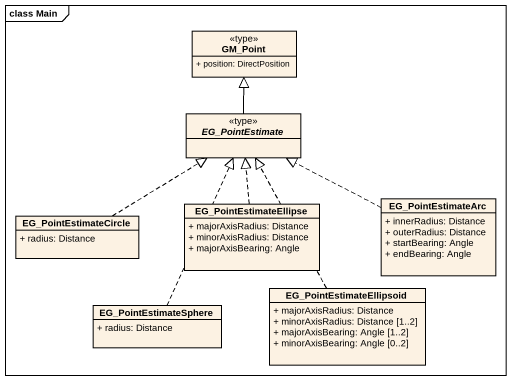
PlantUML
@startuml
mainframe class Main
hide circle
hide empty members
skinparam classAttributeIconSize 0
class GM_Point <<type>> {
  + position: DirectPosition
}
abstract class EG_PointEstimate <<type>>
class EG_PointEstimateArc {
  + innerRadius: Distance
  + outerRadius: Distance
  + startBearing: Angle
  + endBearing: Angle
}
class EG_PointEstimateCircle {
  + radius: Distance
}
class EG_PointEstimateEllipse {
  + majorAxisRadius: Distance
  + minorAxisRadius: Distance
  + majorAxisBearing: Angle
}
class EG_PointEstimateSphere {
  + radius: Distance
}
class EG_PointEstimateEllipsoid {
  + majorAxisRadius: Distance
  + minorAxisRadius: Distance [1..2]
  + majorAxisBearing: Angle [1..2]
  + minorAxisBearing: Angle [0..2]
}
EG_PointEstimate -up-|> GM_Point
EG_PointEstimateArc .left.|> EG_PointEstimate
EG_PointEstimateCircle .up.|> EG_PointEstimate
EG_PointEstimateEllipse .up.|> EG_PointEstimate
EG_PointEstimateSphere .up.|> EG_PointEstimate
EG_PointEstimateEllipsoid .up.|> EG_PointEstimate
@enduml
